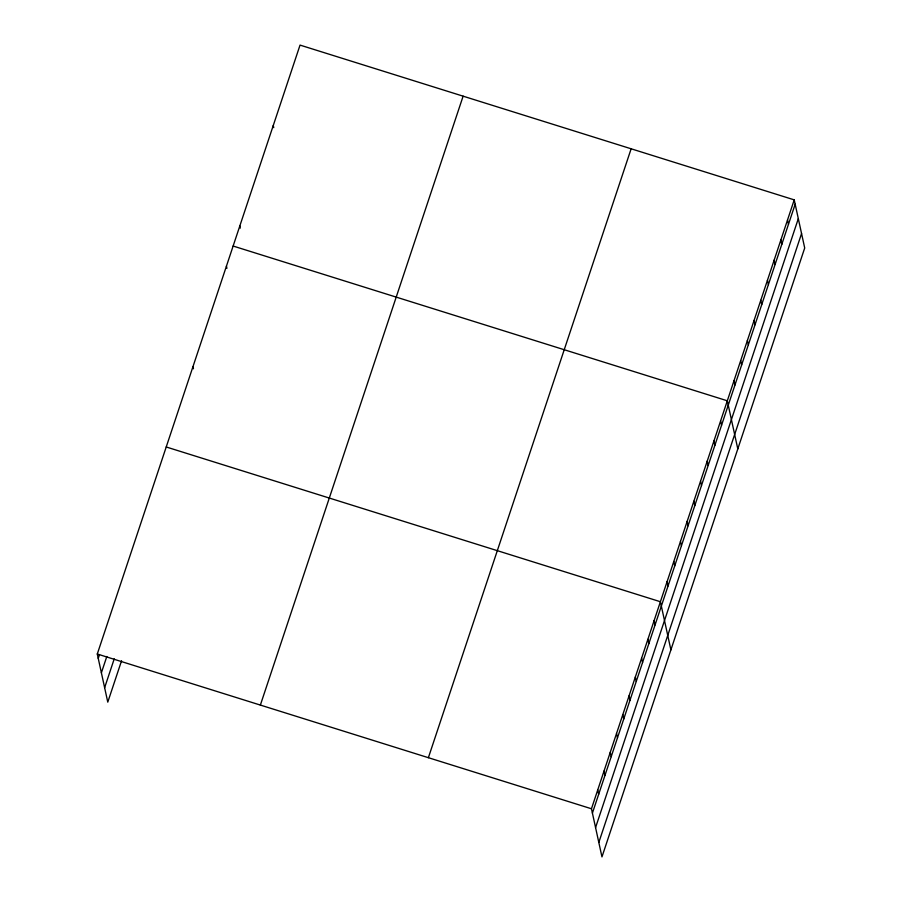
<?xml version="1.0" encoding="UTF-8"?>
<svg xmlns="http://www.w3.org/2000/svg" width="902" height="902" viewBox="0 0 902 902"><rect width="100%" height="100%" fill="white"/><g stroke="black" fill="none" stroke-linecap="round" stroke-linejoin="round"><path stroke-width="1.35" d="M121.567 660.738L107.778 702.139L97.292 654.006L300.039 45.1L794.222 199.861L804.708 247.994L601.961 856.9L591.464 808.767L794.222 199.861M98.239 658.347L99.491 654.593M101.385 672.802L106.819 656.487M104.632 687.696L114.238 658.832M260.362 705.082L463.121 96.176M428.382 757.691L631.141 148.785M592.411 813.108L795.169 204.202M595.568 827.562L798.315 218.656M598.815 842.445L801.562 233.539M233.133 246.043L727.305 400.792L737.802 448.937M166.227 446.975L660.399 601.735L670.896 649.868M97.292 654.006L591.464 808.767M787.525 219.953L788.472 224.294M780.839 240.045L781.786 244.397M774.141 260.137L775.089 264.489M767.455 280.229L768.403 284.581M760.769 300.332L761.716 304.673M754.072 320.424L755.019 324.765M747.386 340.516L748.333 344.857M740.689 360.608L741.636 364.96M734.002 380.7L734.95 385.053M720.619 420.896L721.566 425.237M713.933 440.988L714.88 445.329M707.236 461.08L708.183 465.421M700.55 481.172L701.497 485.524M693.852 501.264L694.799 505.616M687.166 521.356L688.113 525.708M680.469 541.459L681.427 545.8M673.783 561.551L674.73 565.892M667.097 581.643L668.044 585.984M654.13 620.553L655.077 624.906M647.873 639.383L648.82 643.724M641.604 658.201L642.551 662.542M635.335 677.019L636.282 681.371M629.066 695.837L630.013 700.189M622.797 714.666L623.744 719.007M616.528 733.484L617.487 737.825M610.271 752.302L611.218 756.654M604.002 771.12L604.949 775.472M597.733 789.949L598.68 794.29M273.272 125.479L273.746 127.644M239.819 225.951L240.293 228.116M226.436 266.135L226.909 268.311M192.983 366.607L193.456 368.771"/></g></svg>
